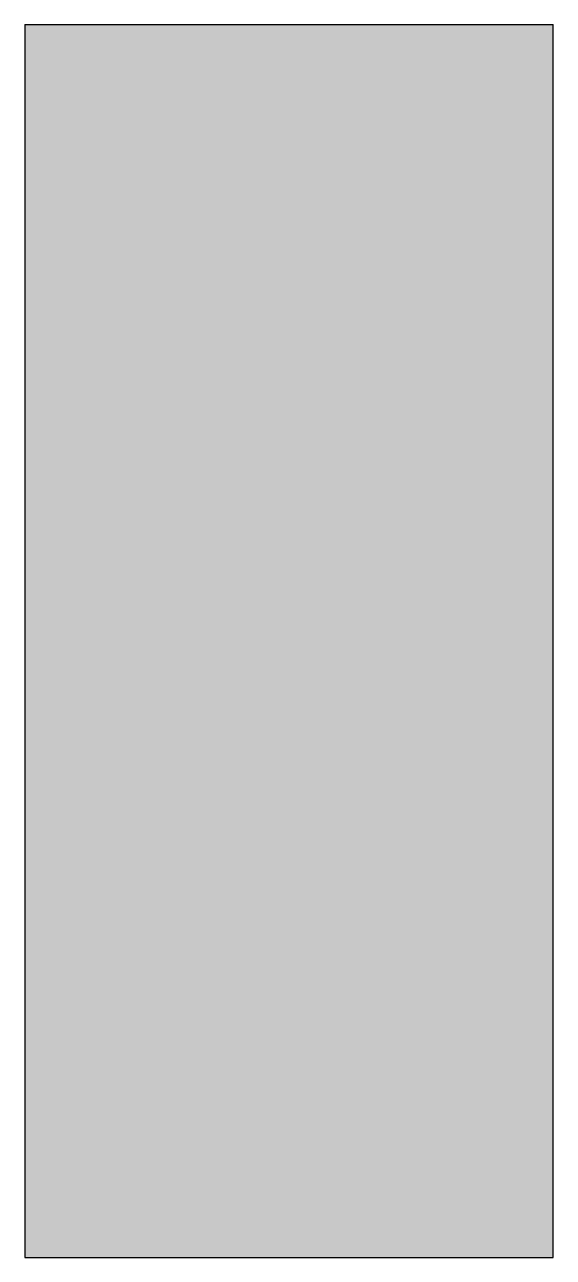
# Model space of a CAD drawing. Header units: millimetres. Extents: x -7.5 to 7.5, y 150 to 185.
import ezdxf

# ---------------------------------------------------------------- set-up
doc = ezdxf.new("R2010")
doc.units = ezdxf.units.MM

msp = doc.modelspace()

# ---------------------------------------------------------------- hatches: boundary and pattern name
h = msp.add_hatch(color=256)
h.set_gradient(color1=(199, 200, 202), tint=1)
h.paths.add_polyline_path([(-7.5, 150), (7.5, 150), (7.5, 185), (-7.5, 185)])
h = msp.add_hatch(color=256)
h.set_gradient(color1=(199, 200, 202), tint=1, name='CYLINDER')
h.paths.add_polyline_path([(-7.5, 150), (7.5, 150), (7.5, 185), (-7.5, 185)])

# ---------------------------------------------------------------- linework, layer by layer
for p, q in [((-7.5, 185), (-7.5, 150)), ((-7.5, 185), (7.5, 185)), ((7.5, 150), (7.5, 185)), ((-7.5, 150), (7.5, 150))]:
    msp.add_line(p, q)

doc.saveas('drawing.dxf')
